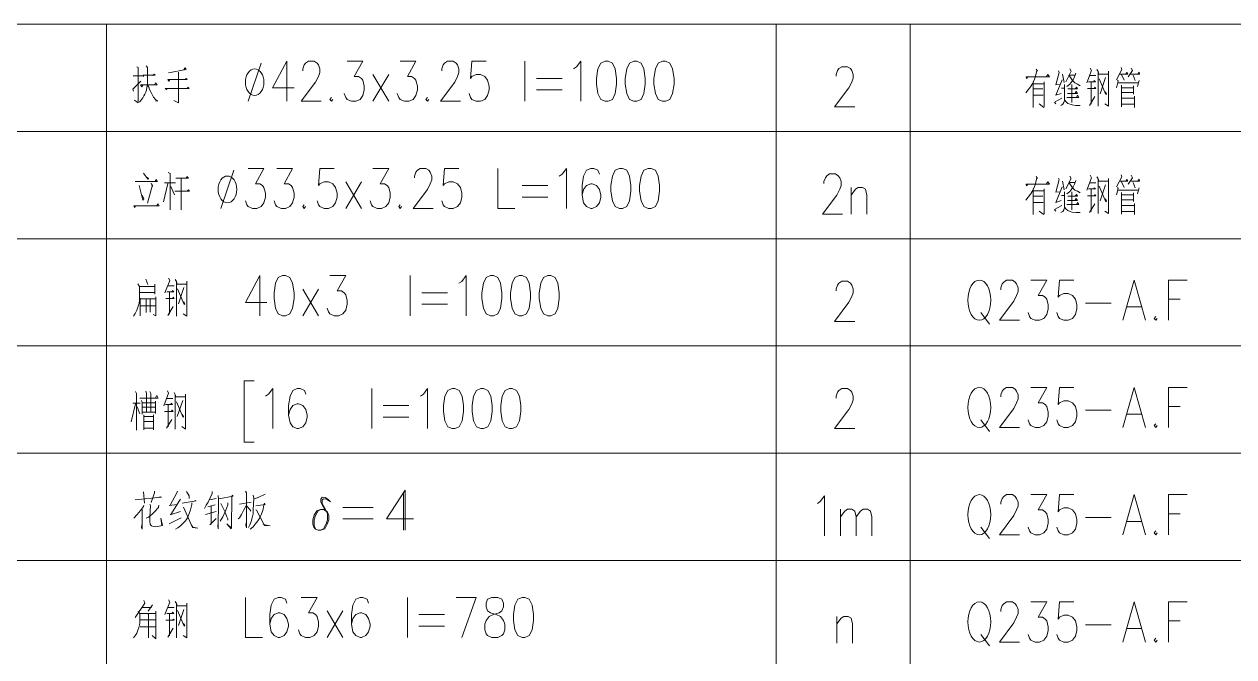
# Model space of a CAD drawing. Header units: millimetres. Extents: x 0 to 414, y 0 to 292.
# Drawn here: x 216 to 305, y 42.2 to 88.7 of the extents above; entities that cross this region are included whole.
import ezdxf

# ---------------------------------------------------------------- set-up
doc = ezdxf.new("R2010")
doc.units = ezdxf.units.MM

msp = doc.modelspace()

# ---------------------------------------------------------------- linework, layer by layer
at = {"color": 0, "lineweight": 0}
for points in [[(355.134333, 88.705972), (177.70475, 88.705972)], [(222.063028, 29.562778), (222.063028, 88.705972)], [(271.349611, 29.562778), (271.349611, 88.705972)], [(281.206222, 29.562778), (281.206222, 88.705972)], [(224.306694, 85.576833), (224.398417, 85.516861), (224.398417, 82.920417), (224.130306, 83.125028)], [(224.994611, 85.636806), (225.082806, 85.516861), (225.082806, 84.246861), (225.040472, 84.070472), (225.015778, 83.865861), (224.952278, 83.717694), (224.88525, 83.569528), (224.818222, 83.449583), (224.730028, 83.301417), (224.663, 83.185), (224.486611, 82.976861)], [(227.763917, 85.372222), (227.852111, 85.488639), (227.940306, 85.372222), (226.635028, 85.135861)], [(233.443639, 85.852), (232.494667, 83.036833)], [(235.341583, 85.989583), (234.286778, 84.021083), (235.87075, 84.021083)], [(235.341583, 85.989583), (235.341583, 83.036833)], [(236.502222, 85.287556), (236.502222, 85.428667), (236.608056, 85.710889), (236.713889, 85.852), (236.925556, 85.989583), (237.348889, 85.989583), (237.560556, 85.852), (237.662861, 85.710889), (237.768694, 85.428667), (237.768694, 85.146444), (237.662861, 84.864222), (237.454722, 84.444417), (236.399917, 83.036833), (237.874528, 83.036833)], [(239.776, 85.989583), (240.936639, 85.989583), (240.301639, 84.864222), (240.619139, 84.864222), (240.830806, 84.726639), (240.936639, 84.585528), (241.038944, 84.162194), (241.038944, 83.879972), (240.936639, 83.460167), (240.724972, 83.177944), (240.407472, 83.036833), (240.089972, 83.036833), (239.776, 83.177944), (239.670167, 83.319056), (239.564333, 83.601278)], [(243.677722, 85.989583), (244.838361, 85.989583), (244.206889, 84.864222), (244.520861, 84.864222), (244.732528, 84.726639), (244.838361, 84.585528), (244.944194, 84.162194), (244.944194, 83.879972), (244.838361, 83.460167), (244.626694, 83.177944), (244.312722, 83.036833), (243.995222, 83.036833), (243.677722, 83.177944), (243.571889, 83.319056), (243.466056, 83.601278)], [(246.736306, 85.287556), (246.736306, 85.428667), (246.842139, 85.710889), (246.947972, 85.852), (247.159639, 85.989583), (247.582972, 85.989583), (247.794639, 85.852), (247.896944, 85.710889), (248.002778, 85.428667), (248.002778, 85.146444), (247.896944, 84.864222), (247.688806, 84.444417), (246.634, 83.036833), (248.108611, 83.036833)], [(250.010083, 85.989583), (248.955278, 85.989583), (248.849444, 84.726639), (248.955278, 84.864222), (249.26925, 85.005333), (249.58675, 85.005333), (249.90425, 84.864222), (250.115917, 84.585528), (250.218222, 84.162194), (250.218222, 83.879972), (250.115917, 83.460167), (249.90425, 83.177944), (249.58675, 83.036833), (249.26925, 83.036833), (248.955278, 83.177944), (248.849444, 83.319056), (248.743611, 83.601278)], [(252.857, 83.036833), (252.857, 85.989583)], [(256.44475, 85.428667), (256.656417, 85.569778), (256.973917, 85.989583), (256.973917, 83.036833)], [(275.759333, 84.878333), (275.759333, 85.019444), (275.865167, 85.298139), (275.971, 85.43925), (276.182667, 85.580361), (276.602472, 85.580361), (276.814139, 85.43925), (276.919972, 85.298139), (277.025806, 85.019444), (277.025806, 84.737222), (276.919972, 84.455), (276.708306, 84.031667), (275.6535, 82.627611), (277.131639, 82.627611)], [(294.467139, 85.485111), (294.555333, 85.308722), (294.202556, 84.3915)], [(296.728444, 85.513333), (296.791944, 85.368694), (296.393306, 84.627861)], [(297.479861, 85.485111), (297.568056, 85.308722), (297.257611, 84.836)], [(224.020944, 84.8995), (224.663, 84.8995)], [(224.818222, 84.927722), (224.772361, 84.839528), (224.730028, 84.955944), (225.636667, 84.955944), (225.569639, 85.044139), (225.460278, 84.927722)], [(226.723222, 84.631389), (226.656194, 84.514972), (226.589167, 84.631389), (228.007333, 84.631389), (227.919139, 84.719583), (227.852111, 84.631389)], [(227.365278, 85.192306), (227.365278, 82.920417), (227.0125, 83.096806)], [(241.673944, 83.036833), (242.834583, 85.005333)], [(242.834583, 83.036833), (241.673944, 85.005333)], [(253.700139, 84.726639), (255.601611, 84.726639)], [(290.477222, 85.396917), (290.590111, 85.24875), (290.523083, 85.308722), (290.413722, 84.776028), (290.233806, 84.363278), (290.078583, 84.095167), (289.725806, 83.654194)], [(289.881028, 84.836), (289.768139, 84.716056), (289.746972, 84.836), (291.475583, 84.836), (291.341528, 85.012389), (291.253333, 84.864222)], [(292.138806, 85.276972), (292.184667, 85.160556), (291.920083, 84.243333), (292.251694, 84.275083)], [(292.38575, 84.627861), (291.920083, 83.477806), (292.318722, 83.622444)], [(292.428083, 85.040611), (292.537444, 84.42325)], [(292.960778, 85.425139), (293.048972, 85.24875), (292.6715, 84.479694)], [(293.40175, 85.100583), (293.313556, 84.836), (293.204194, 84.627861), (293.070139, 84.42325), (292.939611, 84.275083), (292.738528, 84.126917)], [(292.89375, 84.952417), (293.359417, 84.952417)], [(292.89375, 84.952417), (293.003111, 84.776028), (293.158333, 84.567889), (293.33825, 84.3915), (293.514639, 84.303306), (293.712194, 84.186889)], [(294.445972, 84.924194), (294.865778, 84.924194)], [(294.953972, 85.368694), (295.042167, 85.220528), (295.042167, 82.680528)], [(295.063333, 85.160556), (295.063333, 85.040611), (295.772417, 85.040611)], [(295.130361, 84.687833), (295.620722, 83.53425), (295.663056, 83.594222), (295.553694, 83.742389)], [(295.596028, 84.776028), (295.197389, 83.594222)], [(295.797111, 85.24875), (295.797111, 82.680528), (295.529, 82.856917)], [(296.4815, 84.599639), (296.527361, 84.511444), (296.393306, 84.038722)], [(296.615556, 85.040611), (297.236444, 85.040611), (297.14825, 85.160556), (297.081222, 85.040611)], [(296.770778, 85.012389), (296.971861, 84.599639)], [(297.412833, 85.040611), (298.079583, 85.040611), (298.054889, 85.188778), (297.966694, 85.040611)], [(297.613917, 84.952417), (297.769139, 84.567889)], [(224.063278, 83.774139), (223.99625, 83.922306), (224.595972, 84.514972)], [(224.730028, 84.218639), (224.663, 84.102222), (224.574806, 84.246861), (225.791889, 84.246861), (225.682528, 84.395028), (225.594333, 84.246861)], [(225.103972, 84.190417), (225.171, 84.070472), (225.238028, 83.894083), (225.350917, 83.685944), (225.460278, 83.481333), (225.527306, 83.333167), (225.703694, 83.156778), (225.83775, 83.065056)], [(226.522139, 83.982278), (226.479806, 83.894083), (226.391611, 83.982278), (228.141389, 83.982278), (228.053194, 84.070472), (228.007333, 83.954056)], [(253.700139, 83.879972), (255.601611, 83.879972)], [(290.2585, 82.588806), (290.2585, 84.479694), (290.2585, 84.331528), (291.076944, 84.331528), (291.076944, 84.479694), (291.076944, 82.680528), (291.055778, 82.588806), (290.699472, 82.856917)], [(290.300833, 83.950528), (290.967583, 83.950528)], [(292.562139, 84.275083), (292.562139, 83.093278), (292.516278, 82.945111), (292.44925, 82.825167), (292.294028, 82.736972)], [(292.339889, 84.006972), (292.562139, 84.006972)], [(292.784389, 83.622444), (293.514639, 83.622444), (293.426444, 83.770611), (293.359417, 83.654194)], [(292.805556, 83.950528), (293.535806, 83.950528), (293.447611, 84.066944), (293.380583, 83.97875)], [(293.116, 84.275083), (293.116, 82.945111)], [(294.266056, 83.97875), (294.886944, 83.97875), (294.819917, 84.066944), (294.756417, 83.97875)], [(294.333083, 84.479694), (294.844611, 84.479694), (294.756417, 84.567889), (294.710556, 84.451472)], [(294.534167, 84.451472), (294.534167, 82.825167)], [(296.506194, 84.3915), (298.033722, 84.3915)], [(296.770778, 84.215111), (296.770778, 82.620556)], [(296.791944, 83.682417), (297.65625, 83.682417)], [(296.816639, 84.038722), (297.65625, 84.038722)], [(297.65625, 84.186889), (297.65625, 83.566)], [(298.054889, 84.567889), (297.945528, 84.126917)], [(225.661361, 83.065056), (225.83775, 83.036833)], [(238.615361, 83.319056), (238.509528, 83.177944), (238.615361, 83.036833), (238.717667, 83.177944)], [(245.6815, 83.319056), (245.575667, 83.177944), (245.6815, 83.036833), (245.787333, 83.177944)], [(290.322, 83.477806), (290.98875, 83.477806)], [(291.920083, 82.856917), (291.831889, 82.973333), (292.361056, 83.269667)], [(292.562139, 83.15325), (292.692667, 83.005083), (292.805556, 82.885139), (292.981944, 82.825167), (293.137167, 82.768722), (293.40175, 82.736972), (293.712194, 82.736972)], [(292.738528, 83.329639), (293.624, 83.329639), (293.514639, 83.477806), (293.447611, 83.329639)], [(294.400111, 82.736972), (294.79875, 83.386083)], [(296.770778, 82.825167), (297.680944, 82.825167)], [(296.791944, 83.269667), (297.680944, 83.269667)], [(297.723278, 83.417833), (297.723278, 82.588806)], [(355.134333, 80.817861), (177.70475, 80.817861)], [(224.797056, 77.752222), (225.103972, 77.307722), (225.149833, 77.367694), (224.973444, 77.484111)], [(226.613861, 77.808667), (226.744389, 77.720472), (226.744389, 75.064056)], [(227.167722, 77.395917), (228.095528, 77.395917), (227.986167, 77.515861), (227.919139, 77.367694)], [(231.439861, 77.963889), (230.490889, 75.15225)], [(232.494667, 78.105), (233.655306, 78.105), (233.020306, 76.979639), (233.337806, 76.979639), (233.549472, 76.838528), (233.655306, 76.697417), (233.761139, 76.277611), (233.761139, 75.995389), (233.655306, 75.572056), (233.443639, 75.293361), (233.126139, 75.15225), (232.812167, 75.15225), (232.494667, 75.293361), (232.388833, 75.430944), (232.283, 75.713167)], [(234.604278, 78.105), (235.764917, 78.105), (235.133444, 76.979639), (235.447417, 76.979639), (235.659083, 76.838528), (235.764917, 76.697417), (235.87075, 76.277611), (235.87075, 75.995389), (235.764917, 75.572056), (235.55325, 75.293361), (235.239278, 75.15225), (234.921778, 75.15225), (234.604278, 75.293361), (234.498444, 75.430944), (234.392611, 75.713167)], [(238.8235, 78.105), (237.768694, 78.105), (237.662861, 76.838528), (237.768694, 76.979639), (238.086194, 77.12075), (238.403694, 77.12075), (238.717667, 76.979639), (238.929333, 76.697417), (239.035167, 76.277611), (239.035167, 75.995389), (238.929333, 75.572056), (238.717667, 75.293361), (238.403694, 75.15225), (238.086194, 75.15225), (237.768694, 75.293361), (237.662861, 75.430944), (237.560556, 75.713167)], [(241.673944, 78.105), (242.834583, 78.105), (242.199583, 76.979639), (242.517083, 76.979639), (242.72875, 76.838528), (242.834583, 76.697417), (242.940417, 76.277611), (242.940417, 75.995389), (242.834583, 75.572056), (242.622917, 75.293361), (242.305417, 75.15225), (241.991444, 75.15225), (241.673944, 75.293361), (241.568111, 75.430944), (241.462278, 75.713167)], [(244.732528, 77.402972), (244.732528, 77.544083), (244.838361, 77.822778), (244.944194, 77.963889), (245.155861, 78.105), (245.575667, 78.105), (245.787333, 77.963889), (245.893167, 77.822778), (245.999, 77.544083), (245.999, 77.261861), (245.893167, 76.979639), (245.6815, 76.556306), (244.626694, 75.15225), (246.104833, 75.15225)], [(248.002778, 78.105), (246.947972, 78.105), (246.842139, 76.838528), (246.947972, 76.979639), (247.265472, 77.12075), (247.582972, 77.12075), (247.896944, 76.979639), (248.108611, 76.697417), (248.214444, 76.277611), (248.214444, 75.995389), (248.108611, 75.572056), (247.896944, 75.293361), (247.582972, 75.15225), (247.265472, 75.15225), (246.947972, 75.293361), (246.842139, 75.430944), (246.736306, 75.713167)], [(250.853222, 78.105), (250.853222, 75.15225), (252.119694, 75.15225)], [(255.389944, 77.544083), (255.601611, 77.681667), (255.915583, 78.105), (255.915583, 75.15225)], [(258.342694, 77.681667), (258.236861, 77.963889), (257.922889, 78.105), (257.711222, 78.105), (257.393722, 77.963889), (257.182056, 77.544083), (257.076222, 76.838528), (257.076222, 76.1365), (257.182056, 75.572056), (257.393722, 75.293361), (257.711222, 75.15225), (257.817056, 75.15225), (258.134556, 75.293361), (258.342694, 75.572056), (258.448528, 75.995389), (258.448528, 76.1365), (258.342694, 76.556306), (258.134556, 76.838528), (257.817056, 76.979639), (257.711222, 76.979639), (257.393722, 76.838528), (257.182056, 76.556306), (257.076222, 76.1365)], [(274.863278, 76.990222), (274.863278, 77.131333), (274.969111, 77.413556), (275.074944, 77.554667), (275.283083, 77.695778), (275.706417, 77.695778), (275.918083, 77.554667), (276.023917, 77.413556), (276.12975, 77.131333), (276.12975, 76.849111), (276.023917, 76.570417), (275.81225, 76.147083), (274.757444, 74.7395), (276.235583, 74.7395)], [(290.477222, 77.512333), (290.590111, 77.364167), (290.523083, 77.420611), (290.413722, 76.891444), (290.233806, 76.475167), (290.078583, 76.210583), (289.725806, 75.769611)], [(292.960778, 77.540556), (293.048972, 77.364167), (292.6715, 76.595111)], [(294.467139, 77.600528), (294.555333, 77.420611), (294.202556, 76.506917)], [(294.953972, 77.480583), (295.042167, 77.332417), (295.042167, 74.792417)], [(296.728444, 77.62875), (296.791944, 77.480583), (296.393306, 76.743278)], [(297.479861, 77.600528), (297.568056, 77.420611), (297.257611, 76.947889)], [(224.176167, 77.131333), (225.813056, 77.131333), (225.703694, 77.2795), (225.636667, 77.131333)], [(224.461917, 76.835), (224.751194, 75.773139), (224.818222, 75.861333), (224.684167, 76.125917)], [(225.350917, 77.011389), (225.439111, 76.775028), (225.439111, 76.894972), (225.082806, 75.536778)], [(226.589167, 76.983167), (226.257556, 75.653194)], [(226.34575, 77.043139), (227.143028, 77.043139)], [(226.79025, 76.775028), (227.076, 76.154139)], [(227.566361, 77.395917), (227.566361, 75.064056)], [(239.670167, 75.15225), (240.830806, 77.12075)], [(240.830806, 75.15225), (239.670167, 77.12075)], [(252.645333, 76.838528), (254.546806, 76.838528)], [(276.867056, 74.7395), (276.867056, 76.711528)], [(276.867056, 76.147083), (277.184556, 76.570417), (277.396222, 76.711528), (277.710194, 76.711528), (277.921861, 76.570417), (278.027694, 76.147083), (278.027694, 74.7395)], [(289.881028, 76.947889), (289.768139, 76.831472), (289.746972, 76.947889), (291.475583, 76.947889), (291.341528, 77.127806), (291.253333, 76.979639)], [(290.2585, 74.704222), (290.2585, 76.595111), (290.2585, 76.446944), (291.076944, 76.446944), (291.076944, 76.595111), (291.076944, 74.792417), (291.055778, 74.704222), (290.699472, 74.968806)], [(292.138806, 77.392389), (292.184667, 77.275972), (291.920083, 76.35875), (292.251694, 76.386972)], [(292.38575, 76.743278), (291.920083, 75.589694), (292.318722, 75.737861)], [(292.428083, 77.156028), (292.537444, 76.535139)], [(293.40175, 77.216), (293.313556, 76.947889), (293.204194, 76.743278), (293.070139, 76.535139), (292.939611, 76.386972), (292.738528, 76.242333)], [(292.89375, 77.067833), (293.359417, 77.067833)], [(292.89375, 77.067833), (293.003111, 76.891444), (293.158333, 76.683306), (293.33825, 76.506917), (293.514639, 76.418722), (293.712194, 76.298778)], [(294.333083, 76.595111), (294.844611, 76.595111), (294.756417, 76.683306), (294.710556, 76.566889)], [(294.445972, 77.039611), (294.865778, 77.039611)], [(294.534167, 76.566889), (294.534167, 74.940583)], [(295.063333, 77.275972), (295.063333, 77.156028), (295.772417, 77.156028)], [(295.130361, 76.80325), (295.620722, 75.649667), (295.663056, 75.709639), (295.553694, 75.857806)], [(295.596028, 76.891444), (295.197389, 75.709639)], [(295.797111, 77.364167), (295.797111, 74.792417), (295.529, 74.968806)], [(296.4815, 76.711528), (296.527361, 76.623333), (296.393306, 76.150611)], [(296.615556, 77.156028), (297.236444, 77.156028), (297.14825, 77.275972), (297.081222, 77.156028)], [(296.770778, 77.127806), (296.971861, 76.711528)], [(297.412833, 77.156028), (298.079583, 77.156028), (298.054889, 77.304194), (297.966694, 77.156028)], [(297.613917, 77.067833), (297.769139, 76.683306)], [(298.054889, 76.683306), (297.945528, 76.242333)], [(227.100694, 76.42225), (228.183722, 76.42225), (228.095528, 76.538667), (228.032028, 76.450472)], [(252.645333, 75.995389), (254.546806, 75.995389)], [(290.300833, 76.062417), (290.967583, 76.062417)], [(292.562139, 76.386972), (292.562139, 75.205167), (292.516278, 75.060528), (292.44925, 74.940583), (292.294028, 74.852389)], [(292.339889, 76.122389), (292.562139, 76.122389)], [(292.784389, 75.737861), (293.514639, 75.737861), (293.426444, 75.886028), (293.359417, 75.769611)], [(292.805556, 76.062417), (293.535806, 76.062417), (293.447611, 76.182361), (293.380583, 76.094167)], [(293.116, 76.386972), (293.116, 75.060528)], [(294.266056, 76.094167), (294.886944, 76.094167), (294.819917, 76.182361), (294.756417, 76.094167)], [(296.506194, 76.506917), (298.033722, 76.506917)], [(296.770778, 76.330528), (296.770778, 74.732444)], [(296.791944, 75.797833), (297.65625, 75.797833)], [(296.816639, 76.150611), (297.65625, 76.150611)], [(297.65625, 76.298778), (297.65625, 75.677889)], [(224.197333, 75.356861), (224.151472, 75.240444), (224.087972, 75.356861), (225.947111, 75.356861), (225.858917, 75.505028), (225.749556, 75.356861)], [(236.608056, 75.430944), (236.502222, 75.293361), (236.608056, 75.15225), (236.713889, 75.293361)], [(243.677722, 75.430944), (243.571889, 75.293361), (243.677722, 75.15225), (243.783556, 75.293361)], [(290.322, 75.589694), (290.98875, 75.589694)], [(291.920083, 74.968806), (291.831889, 75.08875), (292.361056, 75.385083)], [(292.562139, 75.265139), (292.692667, 75.116972), (292.805556, 75.000556), (292.981944, 74.940583), (293.137167, 74.880611), (293.40175, 74.852389), (293.712194, 74.852389)], [(292.738528, 75.441528), (293.624, 75.441528), (293.514639, 75.589694), (293.447611, 75.441528)], [(294.400111, 74.852389), (294.79875, 75.5015)], [(296.770778, 74.940583), (297.680944, 74.940583)], [(296.791944, 75.385083), (297.680944, 75.385083)], [(297.723278, 75.53325), (297.723278, 74.704222)], [(355.134333, 72.933278), (177.70475, 72.933278)], [(224.486611, 69.451361), (224.486611, 68.241333), (224.398417, 67.973222), (224.306694, 67.680417), (224.176167, 67.444056), (224.042111, 67.235917)], [(224.373722, 69.62775), (224.486611, 69.423139), (225.6155, 69.423139)], [(224.952278, 69.952306), (225.103972, 69.571306)], [(225.6155, 69.599528), (225.6155, 68.862222)], [(226.635028, 70.044028), (226.723222, 69.864111), (226.366917, 68.950417)], [(226.613861, 69.479583), (227.033667, 69.479583)], [(227.121861, 69.924083), (227.210056, 69.775917), (227.210056, 67.235917)], [(227.231222, 69.715944), (227.231222, 69.599528), (227.940306, 69.599528)], [(227.965, 69.807667), (227.965, 67.235917), (227.696889, 67.412306)], [(233.337806, 70.220417), (232.283, 68.248389), (233.866972, 68.248389)], [(233.337806, 70.220417), (233.337806, 67.264139)], [(238.509528, 70.220417), (239.670167, 70.220417), (239.035167, 69.095056), (239.352667, 69.095056), (239.564333, 68.953944), (239.670167, 68.812833), (239.776, 68.3895), (239.776, 68.110806), (239.670167, 67.687472), (239.4585, 67.40525), (239.141, 67.264139), (238.8235, 67.264139), (238.509528, 67.40525), (238.403694, 67.546361), (238.297861, 67.828583)], [(244.418556, 67.264139), (244.418556, 70.220417)], [(248.002778, 69.655972), (248.214444, 69.797083), (248.531944, 70.220417), (248.531944, 67.264139)], [(275.759333, 69.105639), (275.759333, 69.24675), (275.865167, 69.528972), (275.971, 69.666556), (276.182667, 69.807667), (276.602472, 69.807667), (276.814139, 69.666556), (276.919972, 69.528972), (277.025806, 69.24675), (277.025806, 68.964528), (276.919972, 68.682306), (276.708306, 68.2625), (275.6535, 66.854917), (277.131639, 66.854917)], [(287.884306, 69.186778), (287.884306, 69.327889), (287.990139, 69.610111), (288.095972, 69.751222), (288.307639, 69.892333), (288.730972, 69.892333), (288.942639, 69.751222), (289.044944, 69.610111), (289.150778, 69.327889), (289.150778, 69.045667), (289.044944, 68.766972), (288.836806, 68.343639), (287.782, 66.936056), (289.256611, 66.936056)], [(290.09975, 69.892333), (291.260389, 69.892333), (290.628917, 68.766972), (290.946417, 68.766972), (291.158083, 68.625861), (291.260389, 68.48475), (291.366222, 68.061417), (291.366222, 67.779194), (291.260389, 67.359389), (291.05225, 67.077167), (290.73475, 66.936056), (290.41725, 66.936056), (290.09975, 67.077167), (289.997444, 67.218278), (289.891611, 67.5005)], [(293.267694, 69.892333), (292.212889, 69.892333), (292.107056, 68.625861), (292.212889, 68.766972), (292.526861, 68.904556), (292.844361, 68.904556), (293.161861, 68.766972), (293.373528, 68.48475), (293.479361, 68.061417), (293.479361, 67.779194), (293.373528, 67.359389), (293.161861, 67.077167), (292.844361, 66.936056), (292.526861, 66.936056), (292.212889, 67.077167), (292.107056, 67.218278), (292.001222, 67.5005)], [(296.855444, 66.936056), (297.698583, 69.892333), (298.541722, 66.936056)], [(300.231528, 66.936056), (300.231528, 69.892333), (301.600306, 69.892333)], [(224.486611, 68.978639), (225.6155, 68.978639)], [(224.550111, 68.565889), (224.550111, 67.264139)], [(225.703694, 68.654083), (225.703694, 67.264139), (225.506139, 67.352333)], [(226.433944, 68.534139), (227.054833, 68.534139), (226.987806, 68.625861), (226.920778, 68.534139)], [(226.500972, 69.038611), (227.0125, 69.038611), (226.920778, 69.126806), (226.878444, 69.006861)], [(226.702056, 69.006861), (226.702056, 67.384083)], [(227.29825, 69.243222), (227.785083, 68.093167), (227.830944, 68.153139), (227.721583, 68.297778)], [(227.763917, 69.334944), (227.365278, 68.153139)], [(236.502222, 67.264139), (237.662861, 69.236167)], [(237.662861, 67.264139), (236.502222, 69.236167)], [(245.261694, 68.953944), (247.159639, 68.953944)], [(224.44075, 68.241333), (224.44075, 68.209583)], [(224.595972, 68.505917), (225.703694, 68.505917)], [(224.595972, 68.004972), (225.682528, 68.004972)], [(224.973444, 68.534139), (224.973444, 67.5005)], [(225.283889, 68.505917), (225.283889, 67.53225)], [(226.568, 67.295889), (226.966639, 67.945)], [(245.261694, 68.110806), (247.159639, 68.110806)], [(294.110833, 68.202528), (296.008778, 68.202528)], [(297.169417, 67.920306), (298.224222, 67.920306)], [(300.231528, 68.48475), (301.074667, 68.48475)], [(286.409694, 67.5005), (287.041167, 66.653833)], [(299.279028, 67.218278), (299.176722, 67.077167), (299.279028, 66.936056), (299.384861, 67.077167)], [(355.134333, 65.048694), (177.70475, 65.048694)], [(232.932111, 62.487528), (232.194806, 62.487528), (232.194806, 57.986083), (232.932111, 57.986083)], [(224.197333, 61.69025), (224.264361, 61.542083), (224.264361, 58.853917)], [(224.952278, 61.718472), (225.015778, 61.570306), (225.015778, 60.212111)], [(225.262722, 61.69025), (225.326222, 61.542083), (225.326222, 60.183889)], [(226.546833, 61.746694), (226.635028, 61.570306), (226.278722, 60.656611)], [(227.033667, 61.630278), (227.121861, 61.482111), (227.121861, 58.942111)], [(227.876806, 61.510333), (227.876806, 58.942111), (227.608694, 59.1185)], [(233.778778, 61.362167), (233.990444, 61.503278), (234.304417, 61.926611), (234.304417, 58.970333)], [(236.731528, 61.503278), (236.625694, 61.7855), (236.308194, 61.926611), (236.100056, 61.926611), (235.782556, 61.7855), (235.570889, 61.362167), (235.465056, 60.660139), (235.465056, 59.954583), (235.570889, 59.393667), (235.782556, 59.111444), (236.100056, 58.970333), (236.205889, 58.970333), (236.519861, 59.111444), (236.731528, 59.393667), (236.837361, 59.817), (236.837361, 59.954583), (236.731528, 60.377917), (236.519861, 60.660139), (236.205889, 60.80125), (236.100056, 60.80125), (235.782556, 60.660139), (235.570889, 60.377917), (235.465056, 59.954583)], [(241.58575, 58.970333), (241.58575, 61.926611)], [(245.1735, 61.362167), (245.385167, 61.503278), (245.699139, 61.926611), (245.699139, 58.970333)], [(275.759333, 61.221056), (275.759333, 61.358639), (275.865167, 61.640861), (275.971, 61.781972), (276.182667, 61.923083), (276.602472, 61.923083), (276.814139, 61.781972), (276.919972, 61.640861), (277.025806, 61.358639), (277.025806, 61.079944), (276.919972, 60.797722), (276.708306, 60.374389), (275.6535, 58.970333), (277.131639, 58.970333)], [(287.884306, 61.302194), (287.884306, 61.443306), (287.990139, 61.725528), (288.095972, 61.863111), (288.307639, 62.004222), (288.730972, 62.004222), (288.942639, 61.863111), (289.044944, 61.725528), (289.150778, 61.443306), (289.150778, 61.161083), (289.044944, 60.878861), (288.836806, 60.459056), (287.782, 59.051472), (289.256611, 59.051472)], [(290.09975, 62.004222), (291.260389, 62.004222), (290.628917, 60.878861), (290.946417, 60.878861), (291.158083, 60.73775), (291.260389, 60.596639), (291.366222, 60.176833), (291.366222, 59.894611), (291.260389, 59.471278), (291.05225, 59.192583), (290.73475, 59.051472), (290.41725, 59.051472), (290.09975, 59.192583), (289.997444, 59.333694), (289.891611, 59.612389)], [(293.267694, 62.004222), (292.212889, 62.004222), (292.107056, 60.73775), (292.212889, 60.878861), (292.526861, 61.019972), (292.844361, 61.019972), (293.161861, 60.878861), (293.373528, 60.596639), (293.479361, 60.176833), (293.479361, 59.894611), (293.373528, 59.471278), (293.161861, 59.192583), (292.844361, 59.051472), (292.526861, 59.051472), (292.212889, 59.192583), (292.107056, 59.333694), (292.001222, 59.612389)], [(296.855444, 59.051472), (297.698583, 62.004222), (298.541722, 59.051472)], [(300.231528, 59.051472), (300.231528, 62.004222), (301.600306, 62.004222)], [(224.197333, 60.80125), (223.886889, 59.474806)], [(223.999778, 60.833), (224.553639, 60.833)], [(224.331389, 60.564889), (224.528944, 60.063944)], [(224.528944, 61.217528), (225.858917, 61.217528), (225.770722, 61.393917), (225.682528, 61.24575)], [(224.641833, 61.037611), (224.684167, 60.892972), (224.684167, 60.035722)], [(224.708861, 60.861222), (225.636667, 60.861222)], [(224.730028, 60.536667), (225.6155, 60.536667), (225.661361, 60.536667)], [(225.661361, 60.981167), (225.661361, 60.092167)], [(226.412778, 60.744806), (226.924306, 60.744806), (226.832583, 60.833), (226.79025, 60.713056)], [(226.525667, 61.185778), (226.945472, 61.185778)], [(226.613861, 60.713056), (226.613861, 59.090278)], [(227.143028, 61.422139), (227.143028, 61.305722), (227.852111, 61.305722)], [(227.210056, 60.949417), (227.696889, 59.799361), (227.74275, 59.855806), (227.633389, 60.003972)], [(227.675722, 61.037611), (227.277083, 59.855806)], [(242.428889, 60.660139), (244.326833, 60.660139)], [(300.231528, 60.596639), (301.074667, 60.596639)], [(224.708861, 60.183889), (225.6155, 60.183889), (225.636667, 60.183889)], [(224.818222, 59.97575), (224.818222, 58.882139)], [(224.839389, 59.855806), (225.506139, 59.855806)], [(225.527306, 59.97575), (225.527306, 58.882139)], [(226.34575, 60.240333), (226.966639, 60.240333), (226.899611, 60.328528), (226.832583, 60.240333)], [(226.479806, 59.002083), (226.878444, 59.651194)], [(242.428889, 59.817), (244.326833, 59.817)], [(294.110833, 60.317944), (296.008778, 60.317944)], [(297.169417, 60.035722), (298.224222, 60.035722)], [(224.797056, 59.002083), (225.481444, 59.002083)], [(224.818222, 59.503028), (225.481444, 59.503028)], [(286.409694, 59.612389), (287.041167, 58.76925)], [(299.279028, 59.333694), (299.176722, 59.192583), (299.279028, 59.051472), (299.384861, 59.192583)], [(355.134333, 57.160583), (177.70475, 57.160583)], [(224.782944, 54.331306), (224.867611, 53.495222)], [(225.604917, 54.377167), (225.604917, 54.239583), (225.357972, 53.541083)], [(227.280611, 54.377167), (227.241806, 54.239583), (226.747917, 53.332944), (226.687944, 53.30825), (227.280611, 53.399972)], [(227.957944, 54.356), (228.141389, 54.027917), (228.141389, 53.844472)], [(229.841778, 54.356), (229.841778, 54.193722), (229.5525, 53.56225), (229.411389, 53.332944), (229.287917, 53.100111)], [(232.297111, 54.377167), (232.37825, 54.26075), (232.357083, 54.285444), (232.357083, 51.678417), (232.318278, 51.865389), (232.339444, 52.052361)], [(244.041083, 51.494972), (244.041083, 54.447722), (242.679361, 52.338111), (244.661972, 52.338111)], [(224.169111, 53.728056), (226.116444, 53.936194), (226.031778, 53.960889), (225.746028, 53.890333)], [(225.255667, 53.424667), (225.294472, 53.30825), (225.255667, 52.472167), (225.255667, 52.144083), (225.276833, 51.935944), (225.315639, 51.865389), (225.379139, 51.819528), (225.499083, 51.773667), (225.664889, 51.748972), (226.074111, 51.819528), (226.176417, 51.844222), (226.074111, 52.376917), (226.134083, 51.844222)], [(227.506389, 53.795083), (227.467583, 53.703361), (226.79025, 52.655611), (226.747917, 52.634444), (227.506389, 52.888444)], [(228.346, 53.516389), (228.346, 53.399972), (228.243694, 53.004861), (228.141389, 52.726167), (228.017917, 52.422778), (227.876806, 52.189944), (227.689833, 52.0065), (227.506389, 51.819528), (227.322944, 51.678417), (227.1395, 51.586694)], [(227.629861, 53.495222), (228.674083, 53.6575), (228.610583, 53.678667), (228.469472, 53.611639)], [(229.637167, 53.728056), (230.127528, 53.844472)], [(230.272167, 54.052611), (230.310972, 53.795083), (230.289806, 51.611389), (230.251, 51.794833), (230.289806, 52.052361)], [(230.332139, 53.819778), (231.376361, 54.00675), (231.312861, 54.077306), (231.295222, 53.865639), (231.274056, 51.794833), (231.252889, 51.678417), (231.231722, 51.611389), (230.924806, 51.960639), (231.252889, 51.65725)], [(231.005944, 53.516389), (230.988306, 53.378806), (230.843667, 52.983694), (230.617889, 52.493333), (230.434444, 52.168778)], [(230.476778, 53.470528), (230.801333, 52.817889), (230.801333, 52.796722), (230.924806, 52.493333), (230.988306, 52.331056), (231.005944, 52.239333)], [(231.845556, 53.424667), (232.706333, 53.56225)], [(232.850972, 54.077306), (232.910944, 53.865639), (232.889778, 53.399972), (232.868611, 53.029556), (232.850972, 52.705), (232.787472, 52.401611), (232.706333, 52.144083), (232.625194, 51.890083), (232.522889, 51.703111)], [(233.055583, 53.283556), (233.750556, 53.399972), (233.690583, 53.495222), (233.64825, 53.332944), (233.567111, 52.959), (233.464806, 52.705), (233.341333, 52.422778), (233.196694, 52.189944), (233.01325, 51.935944), (232.850972, 51.748972), (232.646361, 51.586694)], [(233.750556, 54.144333), (233.239028, 53.9115), (232.932111, 53.819778)], [(243.917611, 54.1655), (243.917611, 51.494972)], [(274.387028, 53.474056), (274.598694, 53.615167), (274.916194, 54.0385), (274.916194, 51.082222)], [(287.884306, 53.417611), (287.884306, 53.555194), (287.990139, 53.837417), (288.095972, 53.978528), (288.307639, 54.119639), (288.730972, 54.119639), (288.942639, 53.978528), (289.044944, 53.837417), (289.150778, 53.555194), (289.150778, 53.2765), (289.044944, 52.994278), (288.836806, 52.570944), (287.782, 51.166889), (289.256611, 51.166889)], [(290.09975, 54.119639), (291.260389, 54.119639), (290.628917, 52.994278), (290.946417, 52.994278), (291.158083, 52.853167), (291.260389, 52.712056), (291.366222, 52.29225), (291.366222, 52.010028), (291.260389, 51.586694), (291.05225, 51.304472), (290.73475, 51.166889), (290.41725, 51.166889), (290.09975, 51.304472), (289.997444, 51.445583), (289.891611, 51.727806)], [(293.267694, 54.119639), (292.212889, 54.119639), (292.107056, 52.853167), (292.212889, 52.994278), (292.526861, 53.135389), (292.844361, 53.135389), (293.161861, 52.994278), (293.373528, 52.712056), (293.479361, 52.29225), (293.479361, 52.010028), (293.373528, 51.586694), (293.161861, 51.304472), (292.844361, 51.166889), (292.526861, 51.166889), (292.212889, 51.304472), (292.107056, 51.445583), (292.001222, 51.727806)], [(296.855444, 51.166889), (297.698583, 54.119639), (298.541722, 51.166889)], [(300.231528, 51.166889), (300.231528, 54.119639), (301.600306, 54.119639)], [(224.804111, 53.354111), (224.782944, 53.237694), (224.578333, 52.959), (224.31375, 52.655611), (224.087972, 52.376917)], [(224.680639, 53.050722), (224.680639, 51.91125), (224.680639, 51.586694), (224.641833, 51.678417), (224.663, 51.890083)], [(225.911833, 53.332944), (225.890667, 53.167139), (225.622556, 52.888444), (225.396778, 52.655611), (225.153361, 52.472167), (224.987556, 52.376917)], [(227.732167, 53.191833), (228.405972, 51.703111), (228.776389, 51.65725), (228.427139, 51.727806), (228.324833, 51.865389)], [(230.127528, 52.867278), (229.347889, 52.655611)], [(230.064028, 53.378806), (229.534861, 53.216528)], [(229.778278, 53.262389), (229.757111, 51.981806), (229.675972, 51.890083), (230.127528, 52.35575)], [(232.357083, 53.354111), (232.152472, 52.959), (231.990194, 52.655611), (231.845556, 52.422778), (231.764417, 52.331056)], [(232.37825, 53.283556), (232.625194, 53.029556), (232.685167, 52.913139)], [(233.055583, 53.004861), (233.115556, 52.983694), (233.690583, 51.844222), (234.099806, 51.819528), (233.690583, 51.890083), (233.605917, 51.981806)], [(237.454722, 51.611389), (237.352417, 51.819528), (237.352417, 52.2605), (237.454722, 52.588583), (237.638167, 52.934306), (237.842778, 53.029556), (238.047389, 53.050722), (238.068556, 53.029556), (238.255528, 52.913139), (238.336667, 52.817889), (238.438972, 52.588583), (238.438972, 52.2605), (238.3155, 51.935944), (238.132056, 51.611389), (237.842778, 51.494972)], [(239.462028, 53.18125), (241.691583, 53.18125)], [(276.076833, 51.082222), (276.076833, 53.050722)], [(276.076833, 52.489806), (276.390806, 52.913139), (276.602472, 53.050722), (276.919972, 53.050722), (277.131639, 52.913139), (277.237472, 52.489806), (277.237472, 51.082222)], [(277.237472, 52.489806), (277.551444, 52.913139), (277.763111, 53.050722), (278.080611, 53.050722), (278.292278, 52.913139), (278.398111, 52.489806), (278.398111, 51.082222)], [(300.231528, 52.712056), (301.074667, 52.712056)], [(226.666778, 51.981806), (227.569889, 52.422778)], [(239.462028, 52.338111), (241.691583, 52.338111)], [(286.409694, 51.727806), (287.041167, 50.884667)], [(294.110833, 52.429833), (296.008778, 52.429833)], [(297.169417, 52.151139), (298.224222, 52.151139)], [(299.279028, 51.445583), (299.176722, 51.304472), (299.279028, 51.166889), (299.384861, 51.304472)], [(355.134333, 49.276), (177.70475, 49.276)], [(224.818222, 46.326778), (224.88525, 46.146861), (224.176167, 45.085)], [(226.635028, 46.383222), (226.723222, 46.206833), (226.366917, 45.293139)], [(232.283, 46.563139), (232.283, 43.606861), (233.549472, 43.606861)], [(235.341583, 46.139806), (235.239278, 46.422028), (234.921778, 46.563139), (234.710111, 46.563139), (234.392611, 46.422028), (234.180944, 45.998694), (234.078639, 45.296667), (234.078639, 44.591111), (234.180944, 44.030194), (234.392611, 43.747972), (234.710111, 43.606861), (234.815944, 43.606861), (235.133444, 43.747972), (235.341583, 44.030194), (235.447417, 44.453528), (235.447417, 44.591111), (235.341583, 45.014444), (235.133444, 45.296667), (234.815944, 45.437778), (234.710111, 45.437778), (234.392611, 45.296667), (234.180944, 45.014444), (234.078639, 44.591111)], [(236.399917, 46.563139), (237.560556, 46.563139), (236.925556, 45.437778), (237.243056, 45.437778), (237.454722, 45.296667), (237.560556, 45.155556), (237.662861, 44.732222), (237.662861, 44.453528), (237.560556, 44.030194), (237.348889, 43.747972), (237.031389, 43.606861), (236.713889, 43.606861), (236.399917, 43.747972), (236.294083, 43.889083), (236.18825, 44.171306)], [(241.356444, 46.139806), (241.250611, 46.422028), (240.936639, 46.563139), (240.724972, 46.563139), (240.407472, 46.422028), (240.195806, 45.998694), (240.089972, 45.296667), (240.089972, 44.591111), (240.195806, 44.030194), (240.407472, 43.747972), (240.724972, 43.606861), (240.830806, 43.606861), (241.144778, 43.747972), (241.356444, 44.030194), (241.462278, 44.453528), (241.462278, 44.591111), (241.356444, 45.014444), (241.144778, 45.296667), (240.830806, 45.437778), (240.724972, 45.437778), (240.407472, 45.296667), (240.195806, 45.014444), (240.089972, 44.591111)], [(244.206889, 43.606861), (244.206889, 46.563139)], [(247.794639, 46.563139), (249.26925, 46.563139), (248.214444, 43.606861)], [(224.398417, 45.5295), (224.528944, 45.381333), (224.528944, 44.908611), (224.507778, 44.700472), (224.486611, 44.552306), (224.44075, 44.347694), (224.373722, 44.139556), (224.285528, 43.931417), (224.197333, 43.786778), (224.063278, 43.578639)], [(224.550111, 45.381333), (225.703694, 45.381333), (225.703694, 45.557722), (225.703694, 43.518667), (225.414417, 43.755028)], [(224.684167, 45.822306), (225.372083, 45.822306)], [(225.460278, 46.002222), (225.128667, 45.557722)], [(226.500972, 45.381333), (227.0125, 45.381333), (226.920778, 45.469528), (226.878444, 45.349583)], [(226.613861, 45.822306), (227.033667, 45.822306)], [(227.121861, 46.266806), (227.210056, 46.118639), (227.210056, 43.578639)], [(227.231222, 46.058667), (227.231222, 45.94225), (227.940306, 45.94225)], [(227.29825, 45.585944), (227.785083, 44.435889), (227.830944, 44.495861), (227.721583, 44.6405)], [(227.763917, 45.674139), (227.365278, 44.495861)], [(227.965, 46.146861), (227.965, 43.578639), (227.696889, 43.755028)], [(238.297861, 43.606861), (239.4585, 45.578889)], [(239.4585, 43.606861), (238.297861, 45.578889)], [(287.884306, 45.5295), (287.884306, 45.670611), (287.990139, 45.952833), (288.095972, 46.093944), (288.307639, 46.235056), (288.730972, 46.235056), (288.942639, 46.093944), (289.044944, 45.952833), (289.150778, 45.670611), (289.150778, 45.388389), (289.044944, 45.109694), (288.836806, 44.686361), (287.782, 43.278778), (289.256611, 43.278778)], [(290.09975, 46.235056), (291.260389, 46.235056), (290.628917, 45.109694), (290.946417, 45.109694), (291.158083, 44.968583), (291.260389, 44.827472), (291.366222, 44.404139), (291.366222, 44.121917), (291.260389, 43.702111), (291.05225, 43.419889), (290.73475, 43.278778), (290.41725, 43.278778), (290.09975, 43.419889), (289.997444, 43.561), (289.891611, 43.843222)], [(293.267694, 46.235056), (292.212889, 46.235056), (292.107056, 44.968583), (292.212889, 45.109694), (292.526861, 45.247278), (292.844361, 45.247278), (293.161861, 45.109694), (293.373528, 44.827472), (293.479361, 44.404139), (293.479361, 44.121917), (293.373528, 43.702111), (293.161861, 43.419889), (292.844361, 43.278778), (292.526861, 43.278778), (292.212889, 43.419889), (292.107056, 43.561), (292.001222, 43.843222)], [(296.855444, 43.278778), (297.698583, 46.235056), (298.541722, 43.278778)], [(300.231528, 43.278778), (300.231528, 46.235056), (301.600306, 46.235056)], [(224.574806, 44.908611), (225.661361, 44.908611)], [(225.061639, 45.349583), (225.149833, 45.381333), (225.149833, 43.578639)], [(226.433944, 44.876861), (227.054833, 44.876861), (226.987806, 44.968583), (226.920778, 44.876861)], [(226.702056, 45.349583), (226.702056, 43.726806)], [(245.050028, 45.296667), (246.947972, 45.296667)], [(275.81225, 43.197639), (275.81225, 45.166139)], [(275.81225, 44.605222), (276.12975, 45.025028), (276.337889, 45.166139), (276.655389, 45.166139), (276.867056, 45.025028), (276.972889, 44.605222), (276.972889, 43.197639)], [(294.110833, 44.54525), (296.008778, 44.54525)], [(300.231528, 44.827472), (301.074667, 44.827472)], [(224.550111, 44.404139), (225.636667, 44.404139)], [(226.568, 43.638611), (226.966639, 44.287722)], [(245.050028, 44.453528), (246.947972, 44.453528)], [(286.409694, 43.843222), (287.041167, 42.996556)], [(297.169417, 44.263028), (298.224222, 44.263028)], [(299.279028, 43.561), (299.176722, 43.419889), (299.279028, 43.278778), (299.384861, 43.419889)]]:
    msp.add_lwpolyline(points, dxfattribs=at)
for points in [[(258.766028, 85.989583), (258.448528, 85.852), (258.236861, 85.428667), (258.134556, 84.726639), (258.134556, 84.303306), (258.236861, 83.601278), (258.448528, 83.177944), (258.766028, 83.036833), (258.977694, 83.036833), (259.295194, 83.177944), (259.503333, 83.601278), (259.609167, 84.303306), (259.609167, 84.726639), (259.503333, 85.428667), (259.295194, 85.852), (258.977694, 85.989583)], [(260.875639, 85.989583), (260.558139, 85.852), (260.35, 85.428667), (260.244167, 84.726639), (260.244167, 84.303306), (260.35, 83.601278), (260.558139, 83.177944), (260.875639, 83.036833), (261.087306, 83.036833), (261.404806, 83.177944), (261.612944, 83.601278), (261.718778, 84.303306), (261.718778, 84.726639), (261.612944, 85.428667), (261.404806, 85.852), (261.087306, 85.989583)], [(262.98525, 85.989583), (262.671278, 85.852), (262.459611, 85.428667), (262.353778, 84.726639), (262.353778, 84.303306), (262.459611, 83.601278), (262.671278, 83.177944), (262.98525, 83.036833), (263.196917, 83.036833), (263.514417, 83.177944), (263.726083, 83.601278), (263.831917, 84.303306), (263.831917, 84.726639), (263.726083, 85.428667), (263.514417, 85.852), (263.196917, 85.989583)], [(259.820833, 78.105), (259.503333, 77.963889), (259.295194, 77.544083), (259.189361, 76.838528), (259.189361, 76.418722), (259.295194, 75.713167), (259.503333, 75.293361), (259.820833, 75.15225), (260.0325, 75.15225), (260.35, 75.293361), (260.558139, 75.713167), (260.663972, 76.418722), (260.663972, 76.838528), (260.558139, 77.544083), (260.35, 77.963889), (260.0325, 78.105)], [(261.930444, 78.105), (261.612944, 77.963889), (261.404806, 77.544083), (261.298972, 76.838528), (261.298972, 76.418722), (261.404806, 75.713167), (261.612944, 75.293361), (261.930444, 75.15225), (262.142111, 75.15225), (262.459611, 75.293361), (262.671278, 75.713167), (262.773583, 76.418722), (262.773583, 76.838528), (262.671278, 77.544083), (262.459611, 77.963889), (262.142111, 78.105)], [(235.027611, 70.220417), (234.710111, 70.079306), (234.498444, 69.655972), (234.392611, 68.953944), (234.392611, 68.530611), (234.498444, 67.828583), (234.710111, 67.40525), (235.027611, 67.264139), (235.239278, 67.264139), (235.55325, 67.40525), (235.764917, 67.828583), (235.87075, 68.530611), (235.87075, 68.953944), (235.764917, 69.655972), (235.55325, 70.079306), (235.239278, 70.220417)], [(250.324056, 70.220417), (250.010083, 70.079306), (249.798417, 69.655972), (249.692583, 68.953944), (249.692583, 68.530611), (249.798417, 67.828583), (250.010083, 67.40525), (250.324056, 67.264139), (250.535722, 67.264139), (250.853222, 67.40525), (251.064889, 67.828583), (251.170722, 68.530611), (251.170722, 68.953944), (251.064889, 69.655972), (250.853222, 70.079306), (250.535722, 70.220417)], [(252.433667, 70.220417), (252.119694, 70.079306), (251.908028, 69.655972), (251.802194, 68.953944), (251.802194, 68.530611), (251.908028, 67.828583), (252.119694, 67.40525), (252.433667, 67.264139), (252.645333, 67.264139), (252.962833, 67.40525), (253.1745, 67.828583), (253.280333, 68.530611), (253.280333, 68.953944), (253.1745, 69.655972), (252.962833, 70.079306), (252.645333, 70.220417)], [(254.546806, 70.220417), (254.229306, 70.079306), (254.017639, 69.655972), (253.911806, 68.953944), (253.911806, 68.530611), (254.017639, 67.828583), (254.229306, 67.40525), (254.546806, 67.264139), (254.754944, 67.264139), (255.072444, 67.40525), (255.284111, 67.828583), (255.389944, 68.530611), (255.389944, 68.953944), (255.284111, 69.655972), (255.072444, 70.079306), (254.754944, 70.220417)], [(247.494778, 61.926611), (247.177278, 61.7855), (246.965611, 61.362167), (246.859778, 60.660139), (246.859778, 60.236806), (246.965611, 59.534778), (247.177278, 59.111444), (247.494778, 58.970333), (247.706444, 58.970333), (248.020417, 59.111444), (248.232083, 59.534778), (248.337917, 60.236806), (248.337917, 60.660139), (248.232083, 61.362167), (248.020417, 61.7855), (247.706444, 61.926611)], [(249.604389, 61.926611), (249.286889, 61.7855), (249.075222, 61.362167), (248.969389, 60.660139), (248.969389, 60.236806), (249.075222, 59.534778), (249.286889, 59.111444), (249.604389, 58.970333), (249.816056, 58.970333), (250.130028, 59.111444), (250.341694, 59.534778), (250.447528, 60.236806), (250.447528, 60.660139), (250.341694, 61.362167), (250.130028, 61.7855), (249.816056, 61.926611)], [(251.714, 61.926611), (251.3965, 61.7855), (251.184833, 61.362167), (251.082528, 60.660139), (251.082528, 60.236806), (251.184833, 59.534778), (251.3965, 59.111444), (251.714, 58.970333), (251.925667, 58.970333), (252.243167, 59.111444), (252.451306, 59.534778), (252.557139, 60.236806), (252.557139, 60.660139), (252.451306, 61.362167), (252.243167, 61.7855), (251.925667, 61.926611)], [(237.638167, 51.494972), (237.454722, 51.586694), (237.33125, 51.727806), (237.250111, 51.935944), (237.250111, 52.2605), (237.352417, 52.60975), (237.535861, 52.934306), (237.825139, 53.029556), (238.02975, 53.029556), (238.234361, 52.913139), (237.96625, 53.332944), (237.842778, 53.56225), (237.842778, 53.795083), (237.945083, 53.936194), (238.149694, 53.9115), (238.357833, 53.795083), (238.541278, 53.586944), (238.255528, 53.795083), (238.047389, 53.819778), (237.945083, 53.703361), (237.945083, 53.495222), (238.02975, 53.283556), (238.255528, 52.867278), (238.336667, 52.705), (238.336667, 52.2605), (238.234361, 51.960639), (238.047389, 51.611389), (237.825139, 51.494972)], [(250.429889, 46.563139), (250.115917, 46.422028), (250.010083, 46.139806), (250.010083, 45.857583), (250.115917, 45.578889), (250.324056, 45.437778), (250.747389, 45.296667), (251.064889, 45.155556), (251.276556, 44.873333), (251.378861, 44.591111), (251.378861, 44.171306), (251.276556, 43.889083), (251.170722, 43.747972), (250.853222, 43.606861), (250.429889, 43.606861), (250.115917, 43.747972), (250.010083, 43.889083), (249.90425, 44.171306), (249.90425, 44.591111), (250.010083, 44.873333), (250.218222, 45.155556), (250.535722, 45.296667), (250.959056, 45.437778), (251.170722, 45.578889), (251.276556, 45.857583), (251.276556, 46.139806), (251.170722, 46.422028), (250.853222, 46.563139)], [(252.645333, 46.563139), (252.331361, 46.422028), (252.119694, 45.998694), (252.013861, 45.296667), (252.013861, 44.873333), (252.119694, 44.171306), (252.331361, 43.747972), (252.645333, 43.606861), (252.857, 43.606861), (253.1745, 43.747972), (253.386167, 44.171306), (253.492, 44.873333), (253.492, 45.296667), (253.386167, 45.998694), (253.1745, 46.422028), (252.857, 46.563139)]]:
    msp.add_lwpolyline(points, close=True, dxfattribs=at)
for centre, major_axis, ratio in [((232.969153, 84.444417), (0, 0.98425), 0.697133), ((230.965375, 76.558069), (0, 0.986014), 0.695886), ((286.303861, 68.414194), (0, 1.478139), 0.570406), ((286.303861, 60.527847), (0, 1.476375), 0.571087), ((286.303861, 52.643264), (0, 1.476375), 0.571087), ((286.303861, 44.756917), (0, 1.478139), 0.570406)]:
    msp.add_ellipse(centre, major_axis=major_axis, ratio=ratio, start_param=0, end_param=6.283185, dxfattribs=at)

doc.saveas('drawing.dxf')
